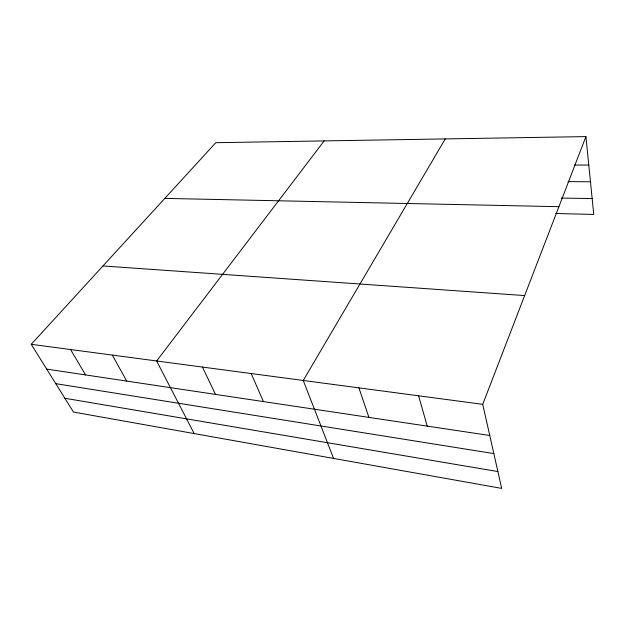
<?xml version="1.0" encoding="UTF-8"?>
<svg xmlns="http://www.w3.org/2000/svg" width="625" height="625" viewBox="0 0 625 625"><rect width="100%" height="100%" fill="white"/><g stroke="black" fill="none" stroke-linecap="round" stroke-linejoin="round"><path stroke-width="0.94" d="M482.734 404.328L585.922 136.602L215.789 142.695L31.25 344.305L73.461 412.055L501.688 488.398L482.734 404.328L31.25 344.305M445.258 138.922L303.25 380.469L333.57 458.422M324.141 140.914L156.641 360.977L194.18 433.578M574.273 165.07L588.781 165.047M568.031 181.609L590.469 181.781M561.312 198.062L592.156 198.562M164.812 198.391L558.914 206.688M555.828 213.5L593.75 214.438L585.922 136.602M102.961 265.961L524.656 295.57M46.695 369.102L489.758 435.5M55.773 383.664L493.836 453.586M64.867 398.266L497.891 471.562M70.57 349.531L85.555 374.922M112.297 355.078L126.727 381.094M202.438 367.062L215.484 394.391M251.203 373.547L263.391 401.57M358.914 387.867L368.922 417.391M418.594 395.805L427.227 426.125"/></g></svg>
